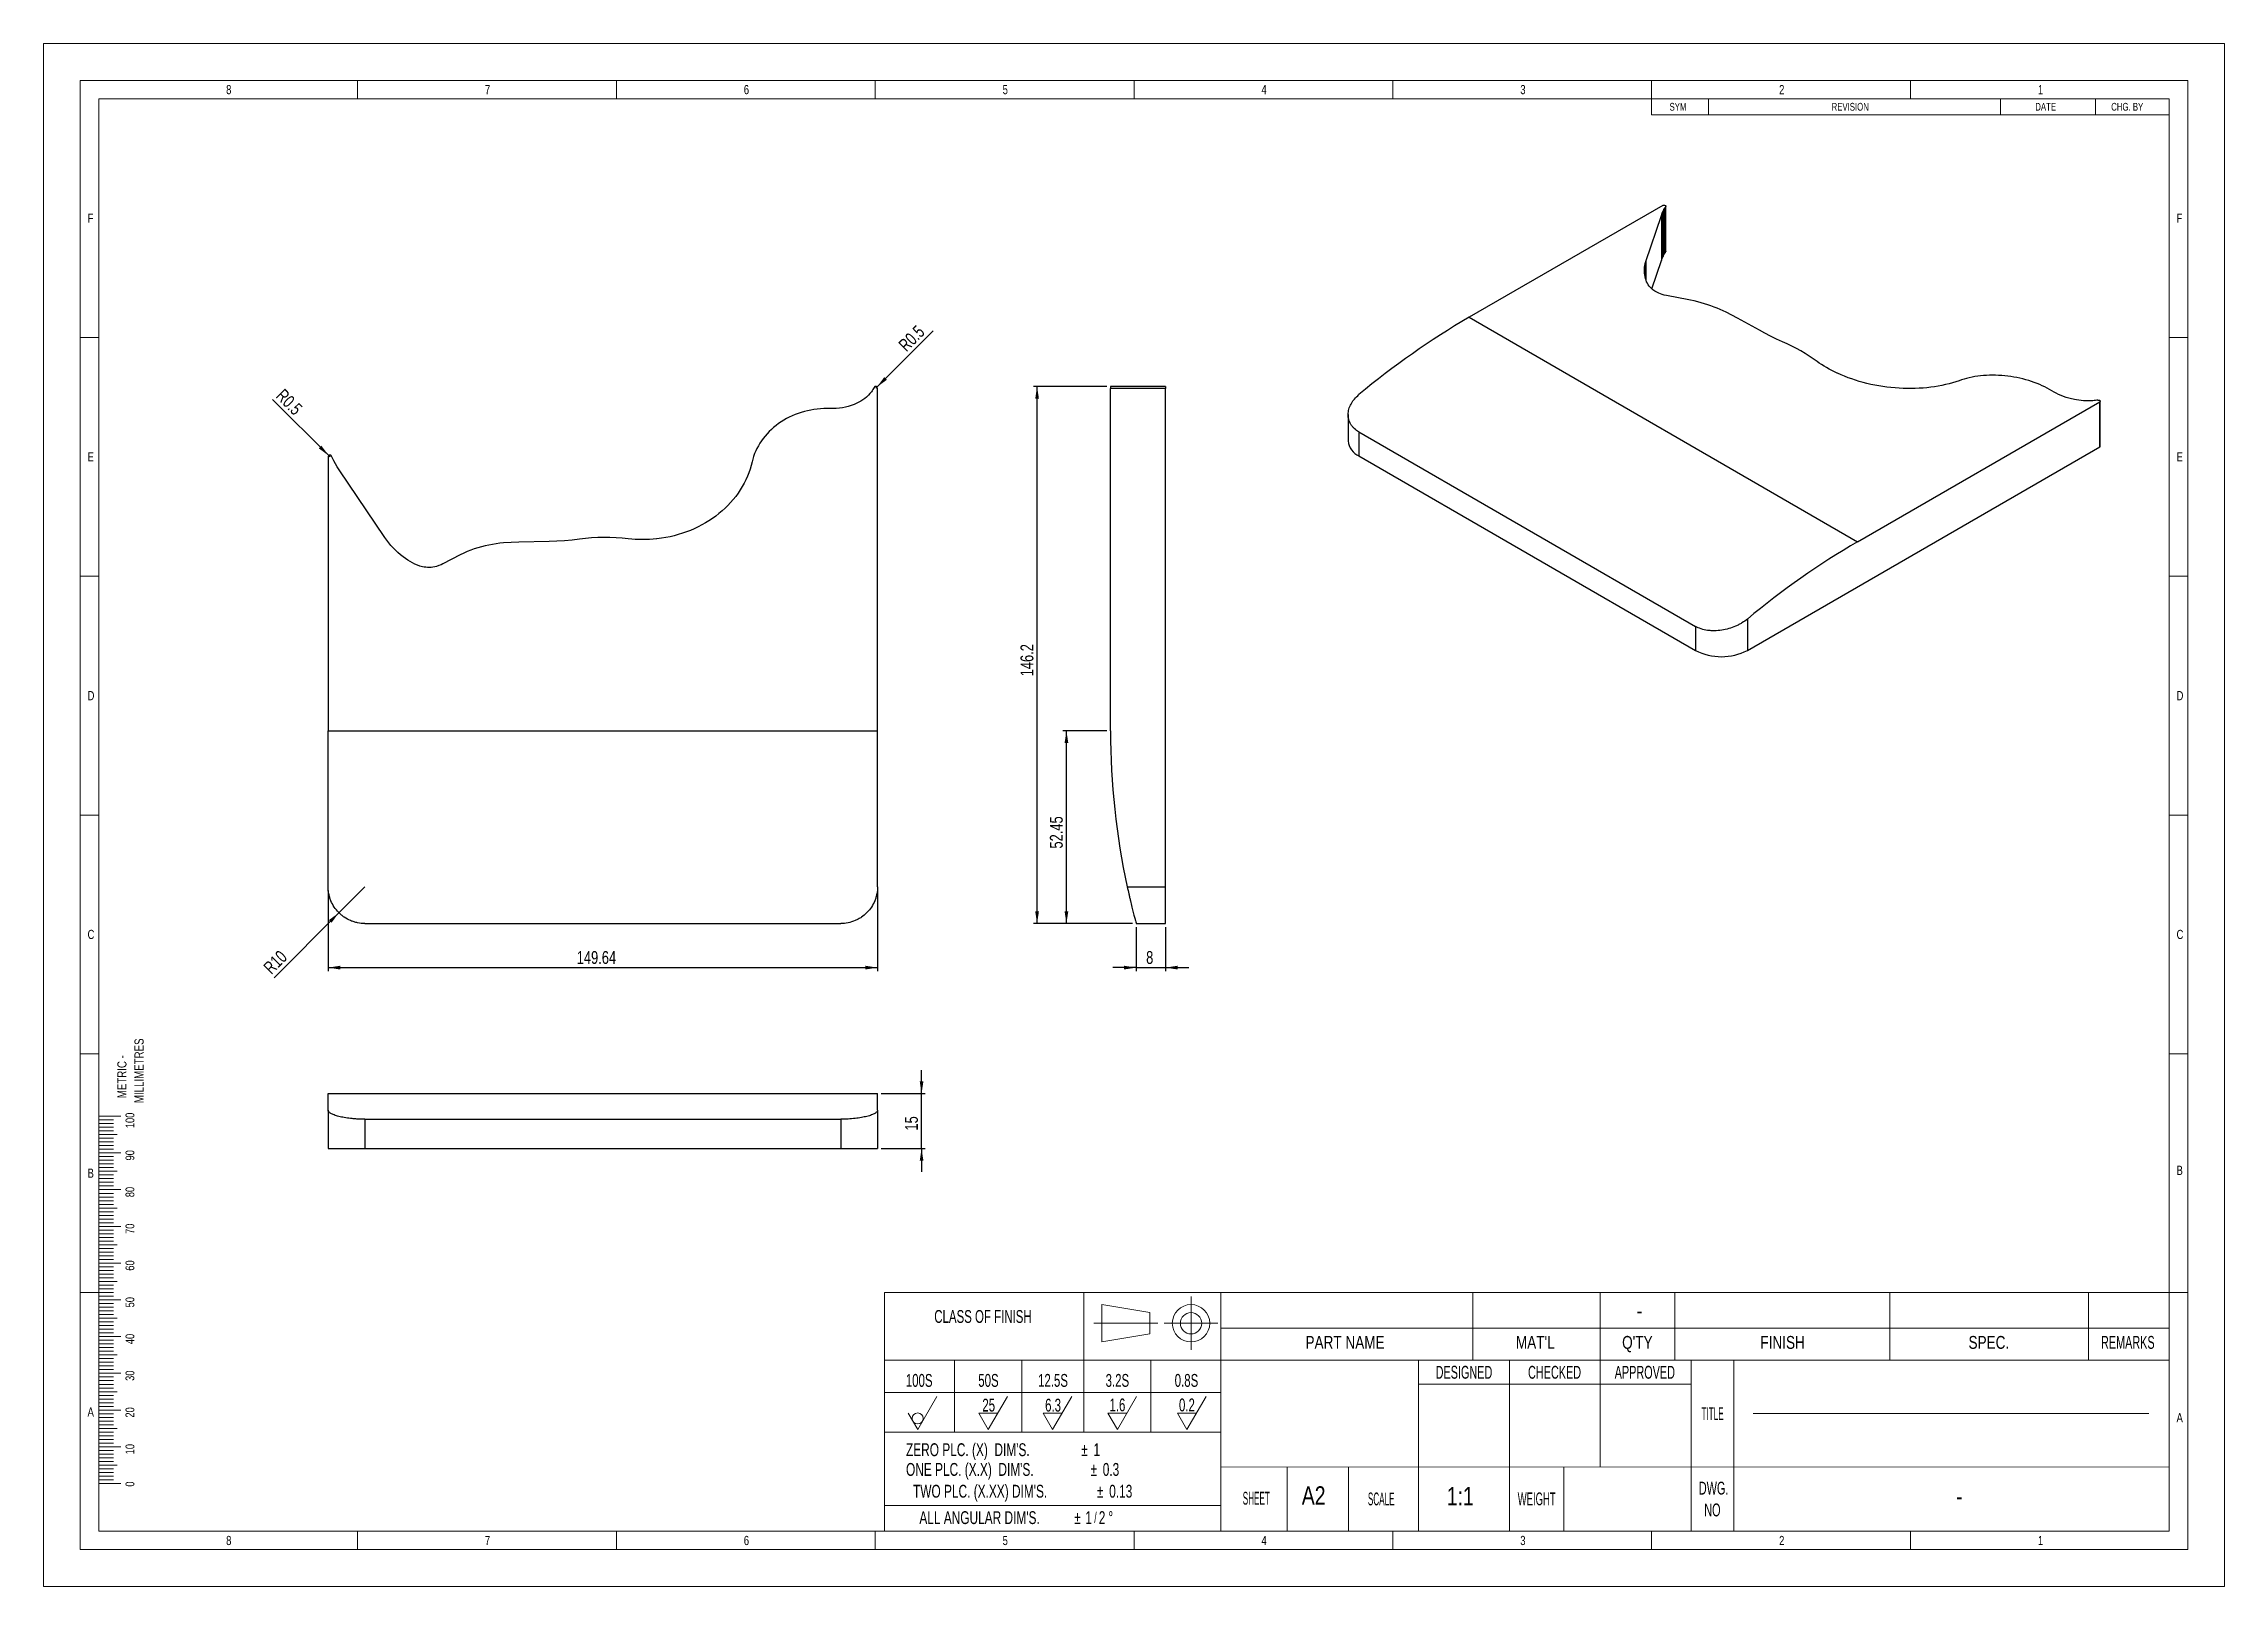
# Model space of a CAD drawing. Header units: millimetres. Extents: x 1 to 595, y 0 to 420.
import ezdxf

# ---------------------------------------------------------------- set-up
doc = ezdxf.new("R2010")
doc.units = ezdxf.units.MM
doc.layers.add('DIM', color=4, linetype='Continuous')
doc.styles.add('SLDTEXTSTYLE0', font='TXT', dxfattribs={"width": 0.789474})
doc.styles.add('SLDTEXTSTYLE1', font='TXT', dxfattribs={"width": 0.473684})
doc.styles.add('SLDTEXTSTYLE2', font='TXT', dxfattribs={"width": 0.631579})
doc.styles.add('SLDTEXTSTYLE3', font='TXT', dxfattribs={"width": 0.552632})
doc.styles.add('SLDTEXTSTYLE4', font='TXT', dxfattribs={"width": 0.773196})
doc.styles.add('SLDTEXTSTYLE5', font='TXT', dxfattribs={"width": 0.666667})
doc.styles.add('SLDTEXTSTYLE6', font='TXT', dxfattribs={"width": 0.691176})
doc.styles.add('SLDTEXTSTYLE7', font='TXT', dxfattribs={"width": 0.605})
doc.styles.add('SLDTEXTSTYLE8', font='TXT', dxfattribs={"width": 0.75})
doc.dimstyles.new('SLDDIMSTYLE0', dxfattribs={"dimtxt": 3.5, "dimasz": 3.302, "dimexe": 0, "dimexo": 0.0625, "dimgap": 0.875, "dimtad": 1, "dimrnd": 1e-09, "dimzin": 12, "dimdsep": 46, "dimtxsty": 'SLDTEXTSTYLE8', "dimsah": 1, "dimcen": 0.09, "dimadec": 0, "dimazin": 3, "dimtfac": 1, "dimtdec": 3, "dimtmove": 0, "dimatfit": 0, "dimfxl": 0, "dimfrac": 2, "dimtolj": 1, "dimtzin": 12, "dimarcsym": 0})
doc.dimstyles.new('SLDDIMSTYLE1', dxfattribs={"dimtxt": 3.5, "dimasz": 3.302, "dimexe": 0, "dimexo": 0.0625, "dimgap": 0.875, "dimtad": 1, "dimrnd": 1e-09, "dimzin": 12, "dimdsep": 46, "dimtxsty": 'SLDTEXTSTYLE8', "dimsah": 1, "dimcen": 0.09, "dimadec": 0, "dimazin": 3, "dimtfac": 1, "dimtdec": 3, "dimtofl": 0, "dimtmove": 0, "dimatfit": 3, "dimfxl": 0, "dimfrac": 2, "dimtolj": 1, "dimtzin": 12, "dimarcsym": 0})
doc.dimstyles.new('SLDDIMSTYLE2', dxfattribs={"dimtxt": 3.5, "dimasz": 3.302, "dimexe": 0, "dimexo": 0.0625, "dimgap": 0.875, "dimtad": 1, "dimrnd": 1e-09, "dimzin": 12, "dimdsep": 46, "dimtxsty": 'SLDTEXTSTYLE8', "dimsah": 1, "dimcen": 0, "dimadec": 0, "dimazin": 3, "dimtfac": 1, "dimtdec": 3, "dimtofl": 0, "dimtmove": 0, "dimatfit": 3, "dimfxl": 0, "dimfrac": 2, "dimtolj": 1, "dimtzin": 12, "dimarcsym": 0})
doc.dimstyles.new('SLDDIMSTYLE3', dxfattribs={"dimtxt": 3.5, "dimasz": 3.302, "dimexe": 0, "dimexo": 0.0625, "dimgap": 0.875, "dimtad": 1, "dimrnd": 1e-09, "dimdsep": 46, "dimtxsty": 'SLDTEXTSTYLE8', "dimsah": 1, "dimcen": 0, "dimadec": 0, "dimazin": 2, "dimtfac": 1, "dimtdec": 3, "dimtofl": 0, "dimtmove": 0, "dimatfit": 3, "dimfxl": 0, "dimfrac": 2, "dimtolj": 1, "dimtzin": 12, "dimarcsym": 0})

# ---------------------------------------------------------------- blocks, each defined once
blk = doc.blocks.new('SW_TABLEANNOTATION_0')
at = {"color": 0, "linetype": 'Continuous', "lineweight": 18}
for p, q in [((0, 0), (0, -4.36)), ((0, 0), (15.48, 0)), ((0, 0), (0, -4.36)), ((141.03, 0), (0, 0)), ((15.48, 0), (15.48, -4.36)), ((15.48, 0), (95.05, 0)), ((95.05, 0), (95.05, -4.36)), ((95.05, 0), (120.91, 0)), ((120.91, 0), (120.91, -4.36)), ((120.91, 0), (141.03, 0)), ((141.03, 0), (141.03, -4.36)), ((141.03, -4.36), (141.03, 0)), ((0, -4.36), (15.48, -4.36)), ((0, -4.36), (141.03, -4.36)), ((15.48, -4.36), (95.05, -4.36)), ((95.05, -4.36), (120.91, -4.36)), ((120.91, -4.36), (141.03, -4.36))]:
    blk.add_line(p, q, dxfattribs=at)
at = {"color": 0, "linetype": 'Continuous', "lineweight": 0, "char_height": 2.117, "attachment_point": 1, "style": 'SLDTEXTSTYLE8'}
for s, insert in [('SYM', (4.9, -1.13)), ('REVISION', (49.04, -1.13)), ('DATE', (104.52, -1.13)), ('CHG. BY', (125.2, -1.13))]:
    blk.add_mtext(s, dxfattribs=dict(at, insert=insert))
blk = doc.blocks.new('_D')
at = {"layer": 'DIM'}
for p, q in [((239.69, 134.2), (239.69, 140.55)), ((228.69, 134.2), (240.69, 134.2)), ((239.69, 119.2), (239.69, 134.2)), ((228.69, 119.2), (240.69, 119.2)), ((239.69, 119.2), (239.69, 112.85))]:
    blk.add_line(p, q, dxfattribs=at)
for points in [[(239.69, 134.2), (240.2, 137.5), (239.19, 137.5)], [(239.69, 119.2), (239.19, 115.9), (240.2, 115.9)]]:
    blk.add_solid(points, dxfattribs=at)
at = {"layer": 'DIM', "insert": (235.18, 124.11), "char_height": 3.5, "attachment_point": 1, "rotation": 90, "style": 'SLDTEXTSTYLE8'}
blk.add_mtext('15', dxfattribs=at)
blk = doc.blocks.new('_D_1')
at = {"layer": 'DIM'}
for p, q in [((78.05, 189.48), (78.05, 167.48)), ((227.69, 189.48), (227.69, 167.48)), ((78.05, 168.48), (227.69, 168.48))]:
    blk.add_line(p, q, dxfattribs=at)
for points in [[(78.05, 168.48), (81.35, 167.97), (81.35, 168.99)], [(227.69, 168.48), (224.39, 168.99), (224.39, 167.97)]]:
    blk.add_solid(points, dxfattribs=at)
at = {"layer": 'DIM', "insert": (145.76, 172.99), "char_height": 3.5, "attachment_point": 1, "style": 'SLDTEXTSTYLE8'}
blk.add_mtext('149.64', dxfattribs=at)
blk = doc.blocks.new('_D_2')
at = {"layer": 'DIM'}
for q in [(88.05, 190.48), (63.31, 165.74)]:
    blk.add_line((80.98, 183.41), q, dxfattribs=at)
blk.add_solid([(80.98, 183.41), (78.29, 181.44), (79, 180.72)], dxfattribs=at)
at = {"layer": 'DIM', "insert": (60.13, 168.92), "char_height": 3.5, "attachment_point": 1, "rotation": 45, "style": 'SLDTEXTSTYLE8'}
blk.add_mtext('R10', dxfattribs=at)
blk = doc.blocks.new('_D_3')
at = {"layer": 'DIM'}
for q in [(242.83, 341.82), (227.19, 326.19)]:
    blk.add_line((227.55, 326.54), q, dxfattribs=at)
blk.add_solid([(227.55, 326.54), (230.24, 328.52), (229.52, 329.23)], dxfattribs=at)
at = {"layer": 'DIM', "insert": (233.09, 338.41), "char_height": 3.5, "attachment_point": 1, "rotation": 45, "style": 'SLDTEXTSTYLE8'}
blk.add_mtext('R0.5', dxfattribs=at)
blk = doc.blocks.new('_D_4')
at = {"layer": 'DIM'}
for q in [(62.91, 323.16), (78.55, 307.52)]:
    blk.add_line((78.2, 307.88), q, dxfattribs=at)
blk.add_solid([(78.2, 307.88), (76.22, 310.57), (75.5, 309.85)], dxfattribs=at)
at = {"layer": 'DIM', "insert": (66.08, 326.32), "char_height": 3.5, "attachment_point": 1, "rotation": 315, "style": 'SLDTEXTSTYLE8'}
blk.add_mtext('R0.5', dxfattribs=at)
blk = doc.blocks.new('_D_5')
at = {"layer": 'DIM'}
for p, q in [((298.15, 179.48), (298.15, 167.48)), ((306.15, 179.48), (306.15, 167.48)), ((298.15, 168.48), (291.8, 168.48)), ((298.15, 168.48), (306.15, 168.48)), ((306.15, 168.48), (312.5, 168.48))]:
    blk.add_line(p, q, dxfattribs=at)
for points in [[(298.15, 168.48), (294.85, 168.99), (294.85, 167.97)], [(306.15, 168.48), (309.46, 167.97), (309.46, 168.99)]]:
    blk.add_solid(points, dxfattribs=at)
at = {"layer": 'DIM', "insert": (300.86, 172.99), "char_height": 3.5, "attachment_point": 1, "style": 'SLDTEXTSTYLE8'}
blk.add_mtext('8', dxfattribs=at)
blk = doc.blocks.new('_D_6')
at = {"layer": 'DIM'}
for p, q in [((290.15, 232.93), (278.15, 232.93)), ((279.15, 180.48), (279.15, 232.93)), ((297.15, 180.48), (278.15, 180.48))]:
    blk.add_line(p, q, dxfattribs=at)
for points in [[(279.15, 232.93), (278.65, 229.63), (279.66, 229.63)], [(279.15, 180.48), (279.66, 183.78), (278.65, 183.78)]]:
    blk.add_solid(points, dxfattribs=at)
at = {"layer": 'DIM', "insert": (274.64, 200.89), "char_height": 3.5, "attachment_point": 1, "rotation": 90, "style": 'SLDTEXTSTYLE8'}
blk.add_mtext('52.45', dxfattribs=at)
blk = doc.blocks.new('_D_8')
at = {"layer": 'DIM'}
for p, q in [((290.15, 326.69), (270.15, 326.69)), ((271.15, 180.48), (271.15, 326.69)), ((297.15, 180.48), (270.15, 180.48))]:
    blk.add_line(p, q, dxfattribs=at)
for points in [[(271.15, 326.69), (270.65, 323.38), (271.66, 323.38)], [(271.15, 180.48), (271.66, 183.78), (270.65, 183.78)]]:
    blk.add_solid(points, dxfattribs=at)
at = {"layer": 'DIM', "insert": (266.64, 247.77), "char_height": 3.5, "attachment_point": 1, "rotation": 90, "style": 'SLDTEXTSTYLE8'}
blk.add_mtext('146.2', dxfattribs=at)

msp = doc.modelspace()

# ---------------------------------------------------------------- linework, layer by layer
at = {"color": 9, "linetype": 'Continuous', "lineweight": 18}
for p, q in [((0.554, 420.029), (594.554, 420.029)), ((0.554, 0.029), (0.554, 420.029)), ((594.554, 0.029), (594.554, 420.029)), ((10.554, 410.029), (584.554, 410.029)), ((10.554, 10.029), (10.554, 410.029)), ((86.054, 405.029), (86.054, 410.029)), ((156.554, 405.029), (156.554, 410.029)), ((227.054, 405.029), (227.054, 410.029)), ((297.554, 405.029), (297.554, 410.029)), ((368.054, 405.029), (368.054, 410.029)), ((438.554, 405.029), (438.554, 410.029)), ((509.054, 405.029), (509.054, 410.029)), ((584.554, 10.029), (584.554, 410.029)), ((15.554, 405.029), (579.554, 405.029)), ((15.554, 15.029), (15.554, 405.029)), ((579.554, 405.029), (579.554, 15.029)), ((579.554, 405.029), (579.554, 389.676)), ((579.554, 389.676), (579.554, 384.5)), ((579.554, 384.5), (579.554, 379.323)), ((15.554, 340.029), (10.554, 340.029)), ((579.554, 340.029), (584.554, 340.029)), ((15.554, 275.029), (10.554, 275.029)), ((579.554, 275.029), (584.554, 275.029)), ((15.554, 210.029), (10.554, 210.029)), ((579.554, 210.029), (584.554, 210.029)), ((15.554, 145.029), (10.554, 145.029)), ((579.554, 145.029), (584.554, 145.029)), ((15.554, 128.029), (21.554, 128.029)), ((15.554, 127.029), (19.554, 127.029)), ((15.554, 126.029), (19.554, 126.029)), ((15.554, 125.029), (19.554, 125.029)), ((15.554, 124.029), (19.554, 124.029)), ((15.554, 123.029), (20.554, 123.029)), ((15.554, 122.029), (19.554, 122.029)), ((15.554, 121.029), (19.554, 121.029)), ((15.554, 120.029), (19.554, 120.029)), ((15.554, 119.029), (19.554, 119.029)), ((15.554, 118.029), (21.554, 118.029)), ((15.554, 117.029), (19.554, 117.029)), ((15.554, 116.029), (19.554, 116.029)), ((15.554, 115.029), (19.554, 115.029)), ((15.554, 114.029), (19.554, 114.029)), ((15.554, 113.029), (20.554, 113.029)), ((15.554, 112.029), (19.554, 112.029)), ((15.554, 111.029), (19.554, 111.029)), ((15.554, 110.029), (19.554, 110.029)), ((15.554, 109.029), (19.554, 109.029)), ((15.554, 108.029), (21.554, 108.029)), ((15.554, 107.029), (19.554, 107.029)), ((15.554, 106.029), (19.554, 106.029)), ((15.554, 105.029), (19.554, 105.029)), ((15.554, 104.029), (19.554, 104.029)), ((15.554, 103.029), (20.554, 103.029)), ((15.554, 102.029), (19.554, 102.029)), ((15.554, 101.029), (19.554, 101.029)), ((15.554, 100.029), (19.554, 100.029)), ((15.554, 99.029), (19.554, 99.029)), ((15.554, 98.029), (21.554, 98.029)), ((15.554, 97.029), (19.554, 97.029)), ((15.554, 96.029), (19.554, 96.029)), ((15.554, 95.029), (19.554, 95.029)), ((15.554, 94.029), (19.554, 94.029)), ((15.554, 93.029), (20.554, 93.029)), ((15.554, 92.029), (19.554, 92.029)), ((15.554, 91.029), (19.554, 91.029)), ((15.554, 90.029), (19.554, 90.029)), ((15.554, 89.029), (19.554, 89.029)), ((15.554, 88.029), (21.554, 88.029)), ((15.554, 87.029), (19.554, 87.029)), ((15.554, 86.029), (19.554, 86.029)), ((15.554, 85.029), (19.554, 85.029)), ((15.554, 84.029), (19.554, 84.029)), ((15.554, 80.029), (10.554, 80.029)), ((15.554, 83.029), (20.554, 83.029)), ((15.554, 82.029), (19.554, 82.029)), ((15.554, 81.029), (19.554, 81.029)), ((15.554, 80.029), (19.554, 80.029)), ((15.554, 79.029), (19.554, 79.029)), ((15.554, 78.029), (21.554, 78.029)), ((229.554, 80.029), (229.554, 15.029)), ((229.554, 80.029), (579.554, 80.029)), ((283.933, 80.029), (283.933, 42.029)), ((313.086, 64.385), (313.086, 78.938)), ((321.238, 80.029), (321.238, 15.029)), ((389.819, 80.029), (389.819, 61.601)), ((424.564, 32.494), (424.564, 80.029)), ((444.862, 61.601), (444.862, 80.029)), ((503.431, 61.601), (503.431, 80.029)), ((557.557, 61.601), (557.557, 80.029)), ((579.554, 80.029), (579.554, 15.029)), ((579.554, 80.029), (584.554, 80.029)), ((15.554, 77.029), (19.554, 77.029)), ((15.554, 76.029), (19.554, 76.029)), ((15.554, 75.029), (19.554, 75.029)), ((15.554, 74.029), (19.554, 74.029)), ((15.554, 73.029), (20.554, 73.029)), ((15.554, 72.029), (19.554, 72.029)), ((304.037, 71.661), (286.573, 71.661)), ((288.756, 66.568), (288.756, 76.755)), ((301.854, 74.572), (288.756, 76.755)), ((301.854, 68.751), (301.854, 74.572)), ((305.81, 71.661), (320.363, 71.661)), ((15.554, 71.029), (19.554, 71.029)), ((15.554, 70.029), (19.554, 70.029)), ((15.554, 69.029), (19.554, 69.029)), ((15.554, 68.029), (21.554, 68.029)), ((15.554, 67.029), (19.554, 67.029)), ((15.554, 66.029), (19.554, 66.029)), ((301.854, 68.751), (288.756, 66.568)), ((321.238, 70.332), (579.554, 70.332)), ((579.554, 66.029), (579.554, 40.029)), ((15.554, 65.029), (19.554, 65.029)), ((15.554, 64.029), (19.554, 64.029)), ((15.554, 63.029), (20.554, 63.029)), ((15.554, 62.029), (19.554, 62.029)), ((15.554, 61.029), (19.554, 61.029)), ((15.554, 60.029), (19.554, 60.029)), ((579.554, 61.601), (229.554, 61.601)), ((248.65, 61.601), (248.65, 42.029)), ((267.007, 61.601), (267.007, 42.029)), ((302.119, 61.601), (302.119, 42.029)), ((375.084, 32.526), (375.084, 61.601)), ((399.824, 32.494), (399.824, 61.601)), ((449.304, 15.029), (449.304, 61.601)), ((460.947, 15.029), (460.947, 61.601)), ((15.554, 59.029), (19.554, 59.029)), ((15.554, 58.029), (21.554, 58.029)), ((15.554, 57.029), (19.554, 57.029)), ((15.554, 56.029), (19.554, 56.029)), ((15.554, 55.029), (19.554, 55.029)), ((15.554, 54.029), (19.554, 54.029)), ((449.304, 55.052), (375.084, 55.052)), ((449.304, 55.052), (375.084, 55.052)), ((15.554, 53.029), (20.554, 53.029)), ((15.554, 52.029), (19.554, 52.029)), ((15.554, 51.029), (19.554, 51.029)), ((15.554, 50.029), (19.554, 50.029)), ((15.554, 49.029), (19.554, 49.029)), ((15.554, 48.029), (21.554, 48.029)), ((229.554, 52.797), (321.238, 52.797)), ((238.643, 42.726), (243.839, 51.726)), ((257.863, 42.726), (263.059, 51.726)), ((275.396, 42.726), (280.592, 51.726)), ((293.025, 42.726), (298.222, 51.726)), ((311.982, 42.726), (317.179, 51.726)), ((15.554, 47.029), (19.554, 47.029)), ((15.554, 46.029), (19.554, 46.029)), ((15.554, 45.029), (19.554, 45.029)), ((15.554, 44.029), (19.554, 44.029)), ((15.554, 43.029), (20.554, 43.029)), ((15.554, 42.029), (19.554, 42.029)), ((229.554, 42.029), (321.238, 42.029)), ((238.643, 42.726), (236.045, 47.226)), ((257.863, 42.726), (255.265, 47.226)), ((260.461, 47.226), (255.265, 47.226)), ((275.396, 42.726), (272.798, 47.226)), ((277.994, 47.226), (272.798, 47.226)), ((293.025, 42.726), (290.427, 47.226)), ((295.623, 47.226), (290.427, 47.226)), ((311.982, 42.726), (309.384, 47.226)), ((314.58, 47.226), (309.384, 47.226)), ((573.992, 47.047), (466.223, 47.047)), ((15.554, 41.029), (19.554, 41.029)), ((15.554, 40.029), (19.554, 40.029)), ((15.554, 39.029), (19.554, 39.029)), ((15.554, 38.029), (21.554, 38.029)), ((15.554, 37.029), (19.554, 37.029)), ((15.554, 36.029), (19.554, 36.029)), ((15.554, 35.029), (19.554, 35.029)), ((15.554, 34.029), (19.554, 34.029)), ((15.554, 33.029), (20.554, 33.029)), ((15.554, 32.029), (19.554, 32.029)), ((15.554, 31.029), (19.554, 31.029)), ((15.554, 30.029), (19.554, 30.029)), ((579.554, 32.494), (321.238, 32.534)), ((339.236, 32.494), (339.236, 15.029)), ((355.935, 15.029), (355.935, 32.494)), ((375.084, 15.029), (375.084, 32.526)), ((399.824, 15.029), (399.824, 32.494)), ((414.598, 15.029), (414.598, 32.52)), ((15.554, 29.029), (19.554, 29.029)), ((15.554, 28.029), (21.554, 28.029)), ((229.554, 22.029), (321.238, 22.029)), ((15.554, 15.029), (579.554, 15.029)), ((86.054, 15.029), (86.054, 10.029)), ((156.554, 15.029), (156.554, 10.029)), ((227.054, 15.029), (227.054, 10.029)), ((297.554, 15.029), (297.554, 10.029)), ((321.238, 15.029), (579.554, 15.029)), ((368.054, 15.029), (368.054, 10.029)), ((438.554, 15.029), (438.554, 10.029)), ((509.054, 15.029), (509.054, 10.029)), ((10.554, 10.029), (584.554, 10.029)), ((0.554, 0.029), (594.554, 0.029))]:
    msp.add_line(p, q, dxfattribs=at)
for p, q in [((441.578, 375.968), (388.835, 345.52)), ((441.429, 373.836), (441.657, 374.37)), ((441.657, 374.37), (441.911, 374.878)), ((441.657, 374.37), (441.657, 362.121)), ((441.911, 374.878), (442.194, 375.362)), ((441.911, 374.878), (441.911, 362.63)), ((442.194, 375.362), (442.396, 375.657)), ((442.194, 375.362), (442.194, 363.114)), ((442.396, 363.409), (442.396, 375.657)), ((442.431, 363.515), (442.431, 375.763)), ((436.949, 360.706), (441.224, 373.278)), ((441.224, 373.278), (441.429, 373.836)), ((441.224, 373.278), (441.224, 361.03)), ((441.429, 373.836), (441.429, 361.588)), ((441.657, 362.121), (441.911, 362.63)), ((441.911, 362.63), (442.194, 363.114)), ((442.194, 363.114), (442.396, 363.409)), ((436.582, 358.094), (436.589, 358.62)), ((436.61, 357.569), (436.582, 358.094)), ((436.589, 358.62), (436.629, 359.145)), ((436.589, 358.62), (436.589, 357.968)), ((436.672, 357.045), (436.61, 357.569)), ((436.629, 359.145), (436.702, 359.667)), ((436.629, 359.145), (436.629, 357.405)), ((436.769, 356.525), (436.672, 357.045)), ((436.702, 359.667), (436.808, 360.184)), ((436.702, 359.667), (436.702, 356.881)), ((436.881, 356.082), (436.769, 356.525)), ((436.808, 360.184), (436.945, 360.695)), ((436.808, 360.184), (436.808, 356.37)), ((436.945, 360.695), (436.949, 360.706)), ((436.945, 360.695), (436.945, 355.88)), ((436.949, 360.706), (436.949, 355.869)), ((438.588, 353.278), (441.224, 361.03)), ((441.224, 361.03), (441.429, 361.588)), ((441.429, 361.588), (441.657, 362.121)), ((437.021, 355.646), (436.881, 356.082)), ((437.191, 355.219), (437.021, 355.646)), ((437.395, 354.802), (437.191, 355.219)), ((437.636, 354.396), (437.395, 354.802)), ((437.915, 354.004), (437.636, 354.396)), ((438.236, 353.627), (437.915, 354.004)), ((438.601, 353.266), (438.236, 353.627)), ((438.861, 353.044), (438.601, 353.266)), ((439.145, 352.828), (438.861, 353.044)), ((439.454, 352.62), (439.145, 352.828)), ((439.787, 352.42), (439.454, 352.62)), ((440.146, 352.232), (439.787, 352.42)), ((440.529, 352.055), (440.146, 352.232)), ((440.939, 351.89), (440.529, 352.055)), ((441.374, 351.741), (440.939, 351.89)), ((441.955, 351.573), (441.374, 351.741)), ((442.573, 351.427), (441.955, 351.573)), ((443.036, 351.335), (442.573, 351.427)), ((448.183, 350.396), (443.036, 351.335)), ((388.835, 345.52), (494.649, 284.435)), ((449.177, 350.203), (448.183, 350.396)), ((450.149, 349.989), (449.177, 350.203)), ((451.099, 349.756), (450.149, 349.989)), ((452.028, 349.503), (451.099, 349.756)), ((452.937, 349.232), (452.028, 349.503)), ((453.826, 348.943), (452.937, 349.232)), ((454.696, 348.637), (453.826, 348.943)), ((455.549, 348.315), (454.696, 348.637)), ((456.386, 347.978), (455.549, 348.315)), ((457.208, 347.628), (456.386, 347.978)), ((458.016, 347.266), (457.208, 347.628)), ((458.812, 346.892), (458.016, 347.266)), ((460.372, 346.116), (458.812, 346.892)), ((461.9, 345.31), (460.372, 346.116)), ((467.898, 341.981), (461.9, 345.31)), ((469.418, 341.166), (467.898, 341.981)), ((470.962, 340.373), (469.418, 341.166)), ((472.538, 339.608), (470.962, 340.373)), ((474.148, 338.874), (472.538, 339.608)), ((475.454, 338.28), (474.148, 338.874)), ((476.726, 337.664), (475.454, 338.28)), ((477.965, 337.024), (476.726, 337.664)), ((479.169, 336.363), (477.965, 337.024)), ((480.337, 335.681), (479.169, 336.363)), ((481.467, 334.977), (480.337, 335.681)), ((482.558, 334.254), (481.467, 334.977)), ((483.611, 333.512), (482.558, 334.254)), ((484.224, 333.077), (483.611, 333.512)), ((484.859, 332.652), (484.224, 333.077)), ((485.515, 332.238), (484.859, 332.652)), ((486.19, 331.834), (485.515, 332.238)), ((486.885, 331.44), (486.19, 331.834)), ((487.598, 331.059), (486.885, 331.44)), ((488.329, 330.689), (487.598, 331.059)), ((489.076, 330.331), (488.329, 330.689)), ((489.107, 330.317), (489.076, 330.331)), ((489.137, 330.303), (489.107, 330.317)), ((490.131, 329.859), (489.137, 330.303)), ((491.086, 329.463), (490.131, 329.859)), ((492.062, 329.087), (491.086, 329.463)), ((493.058, 328.732), (492.062, 329.087)), ((494.071, 328.397), (493.058, 328.732)), ((495.1, 328.083), (494.071, 328.397)), ((496.145, 327.792), (495.1, 328.083)), ((497.202, 327.522), (496.145, 327.792)), ((498.272, 327.276), (497.202, 327.522)), ((499.351, 327.052), (498.272, 327.276)), ((500.438, 326.852), (499.351, 327.052)), ((501.533, 326.676), (500.438, 326.852)), ((516.623, 326.782), (515.609, 326.614)), ((517.619, 326.973), (516.623, 326.782)), ((518.595, 327.187), (517.619, 326.973)), ((519.551, 327.425), (518.595, 327.187)), ((520.484, 327.685), (519.551, 327.425)), ((521.394, 327.969), (520.484, 327.685)), ((522.278, 328.274), (521.394, 327.969)), ((522.948, 328.504), (522.278, 328.274)), ((523.639, 328.715), (522.948, 328.504)), ((524.35, 328.908), (523.639, 328.715)), ((525.079, 329.081), (524.35, 328.908)), ((525.824, 329.235), (525.079, 329.081)), ((526.585, 329.37), (525.824, 329.235)), ((527.361, 329.484), (526.585, 329.37)), ((528.149, 329.578), (527.361, 329.484)), ((528.948, 329.651), (528.149, 329.578)), ((529.757, 329.704), (528.948, 329.651)), ((530.574, 329.737), (529.757, 329.704)), ((531.398, 329.748), (530.574, 329.737)), ((532.227, 329.739), (531.398, 329.748)), ((533.06, 329.709), (532.227, 329.739)), ((533.895, 329.659), (533.06, 329.709)), ((534.731, 329.588), (533.895, 329.659)), ((535.565, 329.496), (534.731, 329.588)), ((536.398, 329.385), (535.565, 329.496)), ((537.226, 329.253), (536.398, 329.385)), ((538.048, 329.101), (537.226, 329.253)), ((538.864, 328.93), (538.048, 329.101)), ((539.671, 328.74), (538.864, 328.93)), ((540.468, 328.53), (539.671, 328.74)), ((541.254, 328.303), (540.468, 328.53)), ((542.026, 328.057), (541.254, 328.303)), ((542.784, 327.793), (542.026, 328.057)), ((543.526, 327.513), (542.784, 327.793)), ((544.251, 327.216), (543.526, 327.513)), ((544.958, 326.902), (544.251, 327.216)), ((545.645, 326.574), (544.958, 326.902)), ((217.301, 320.761), (216.475, 320.696)), ((218.121, 320.872), (217.301, 320.761)), ((218.933, 321.027), (218.121, 320.872)), ((219.734, 321.227), (218.933, 321.027)), ((220.525, 321.473), (219.734, 321.227)), ((221.302, 321.765), (220.525, 321.473)), ((221.691, 321.931), (221.302, 321.765)), ((222.093, 322.116), (221.691, 321.931)), ((222.612, 322.378), (222.093, 322.116)), ((223.14, 322.677), (222.612, 322.378)), ((223.67, 323.015), (223.14, 322.677)), ((224.197, 323.394), (223.67, 323.015)), ((224.712, 323.817), (224.197, 323.394)), ((225.207, 324.285), (224.712, 323.817)), ((225.643, 324.761), (225.207, 324.285)), ((226.012, 325.225), (225.643, 324.761)), ((226.24, 325.547), (226.012, 325.225)), ((226.439, 325.858), (226.24, 325.547)), ((226.611, 326.153), (226.439, 325.858)), ((226.753, 326.421), (226.611, 326.153)), ((227.695, 232.933), (227.695, 326.187)), ((306.153, 326.687), (291.153, 326.687)), ((291.153, 326.687), (291.153, 326.187)), ((291.153, 232.933), (291.153, 326.187)), ((306.153, 326.187), (291.153, 326.187)), ((306.153, 326.687), (306.153, 326.187)), ((306.153, 190.483), (306.153, 326.187)), ((494.649, 284.435), (560.59, 322.501)), ((502.632, 326.524), (501.533, 326.676)), ((503.735, 326.395), (502.632, 326.524)), ((504.839, 326.292), (503.735, 326.395)), ((505.943, 326.213), (504.839, 326.292)), ((507.046, 326.158), (505.943, 326.213)), ((508.146, 326.129), (507.046, 326.158)), ((509.24, 326.124), (508.146, 326.129)), ((510.328, 326.144), (509.24, 326.124)), ((511.407, 326.189), (510.328, 326.144)), ((512.477, 326.258), (511.407, 326.189)), ((513.535, 326.353), (512.477, 326.258)), ((514.579, 326.471), (513.535, 326.353)), ((515.609, 326.614), (514.579, 326.471)), ((546.31, 326.23), (545.645, 326.574)), ((546.954, 325.872), (546.31, 326.23)), ((548.169, 325.171), (546.954, 325.872)), ((548.773, 324.84), (548.169, 325.171)), ((549.404, 324.529), (548.773, 324.84)), ((550.062, 324.24), (549.404, 324.529)), ((550.745, 323.972), (550.062, 324.24)), ((551.454, 323.726), (550.745, 323.972)), ((552.187, 323.504), (551.454, 323.726)), ((552.943, 323.306), (552.187, 323.504)), ((553.335, 323.215), (552.943, 323.306)), ((553.75, 323.126), (553.335, 323.215)), ((554.302, 323.022), (553.75, 323.126)), ((554.887, 322.928), (554.302, 323.022)), ((555.501, 322.849), (554.887, 322.928)), ((556.141, 322.789), (555.501, 322.849)), ((556.805, 322.752), (556.141, 322.789)), ((557.486, 322.741), (556.805, 322.752)), ((558.13, 322.757), (557.486, 322.741)), ((558.72, 322.795), (558.13, 322.757)), ((559.109, 322.834), (558.72, 322.795)), ((559.469, 322.88), (559.109, 322.834)), ((559.8, 322.93), (559.469, 322.88)), ((560.09, 322.981), (559.8, 322.93)), ((560.59, 310.253), (560.59, 322.501)), ((560.736, 310.457), (560.736, 322.705)), ((198.774, 314.997), (198.176, 314.422)), ((199.399, 315.549), (198.774, 314.997)), ((200.052, 316.078), (199.399, 315.549)), ((200.729, 316.582), (200.052, 316.078)), ((201.432, 317.06), (200.729, 316.582)), ((202.157, 317.512), (201.432, 317.06)), ((202.904, 317.936), (202.157, 317.512)), ((203.672, 318.332), (202.904, 317.936)), ((204.458, 318.699), (203.672, 318.332)), ((205.262, 319.036), (204.458, 318.699)), ((206.082, 319.343), (205.262, 319.036)), ((206.916, 319.62), (206.082, 319.343)), ((207.764, 319.865), (206.916, 319.62)), ((208.622, 320.078), (207.764, 319.865)), ((209.491, 320.26), (208.622, 320.078)), ((210.367, 320.408), (209.491, 320.26)), ((211.251, 320.524), (210.367, 320.408)), ((212.139, 320.607), (211.251, 320.524)), ((213.03, 320.657), (212.139, 320.607)), ((213.923, 320.674), (213.03, 320.657)), ((215.643, 320.674), (213.923, 320.674)), ((216.475, 320.696), (215.643, 320.674)), ((355.889, 319.027), (355.889, 311.861)), ((194.525, 309.136), (194.222, 308.409)), ((194.863, 309.852), (194.525, 309.136)), ((195.237, 310.555), (194.863, 309.852)), ((195.645, 311.243), (195.237, 310.555)), ((196.088, 311.915), (195.645, 311.243)), ((196.563, 312.571), (196.088, 311.915)), ((197.07, 313.208), (196.563, 312.571)), ((197.608, 313.825), (197.07, 313.208)), ((198.176, 314.422), (197.608, 313.825)), ((358.818, 314.312), (450.49, 261.39)), ((358.818, 314.312), (358.818, 307.779)), ((464.633, 254.858), (560.59, 310.253)), ((78.051, 307.522), (78.051, 232.933)), ((79.229, 307.216), (79.01, 307.721)), ((79.621, 306.423), (79.229, 307.216)), ((80.064, 305.621), (79.621, 306.423)), ((80.556, 304.806), (80.064, 305.621)), ((81.095, 303.978), (80.556, 304.806)), ((93.471, 285.556), (81.095, 303.978)), ((192.645, 303.199), (192.261, 302.232)), ((192.986, 304.178), (192.645, 303.199)), ((193.282, 305.168), (192.986, 304.178)), ((193.534, 306.167), (193.282, 305.168)), ((193.726, 306.922), (193.534, 306.167)), ((193.956, 307.67), (193.726, 306.922)), ((194.222, 308.409), (193.956, 307.67)), ((358.818, 307.779), (450.49, 254.858)), ((189.704, 297.631), (189.072, 296.768)), ((190.298, 298.515), (189.704, 297.631)), ((190.851, 299.419), (190.298, 298.515)), ((191.363, 300.34), (190.851, 299.419)), ((191.833, 301.278), (191.363, 300.34)), ((192.261, 302.232), (191.833, 301.278)), ((183.63, 291.408), (182.722, 290.754)), ((184.508, 292.092), (183.63, 291.408)), ((185.354, 292.805), (184.508, 292.092)), ((186.168, 293.546), (185.354, 292.805)), ((186.948, 294.314), (186.168, 293.546)), ((187.692, 295.108), (186.948, 294.314)), ((188.401, 295.926), (187.692, 295.108)), ((189.072, 296.768), (188.401, 295.926)), ((93.483, 285.539), (93.471, 285.556)), ((94.011, 284.816), (93.483, 285.539)), ((148.167, 285.314), (146.517, 285.118)), ((149.822, 285.459), (148.167, 285.314)), ((151.481, 285.551), (149.822, 285.459)), ((153.143, 285.593), (151.481, 285.551)), ((154.805, 285.582), (153.143, 285.593)), ((156.465, 285.52), (154.805, 285.582)), ((158.122, 285.406), (156.465, 285.52)), ((159.776, 285.241), (158.122, 285.406)), ((160.742, 285.142), (159.776, 285.241)), ((161.711, 285.071), (160.742, 285.142)), ((167.537, 285.209), (166.57, 285.119)), ((167.576, 285.214), (167.537, 285.209)), ((167.615, 285.218), (167.576, 285.214)), ((168.86, 285.378), (167.615, 285.218)), ((170.021, 285.568), (168.86, 285.378)), ((171.171, 285.798), (170.021, 285.568)), ((172.311, 286.066), (171.171, 285.798)), ((173.438, 286.372), (172.311, 286.066)), ((174.55, 286.716), (173.438, 286.372)), ((175.645, 287.097), (174.55, 286.716)), ((176.723, 287.515), (175.645, 287.097)), ((177.781, 287.969), (176.723, 287.515)), ((178.818, 288.459), (177.781, 287.969)), ((179.832, 288.983), (178.818, 288.459)), ((180.822, 289.54), (179.832, 288.983)), ((181.786, 290.131), (180.822, 289.54)), ((182.722, 290.754), (181.786, 290.131)), ((94.57, 284.108), (94.011, 284.816)), ((95.157, 283.417), (94.57, 284.108)), ((95.772, 282.746), (95.157, 283.417)), ((96.411, 282.097), (95.772, 282.746)), ((97.075, 281.473), (96.411, 282.097)), ((97.76, 280.875), (97.075, 281.473)), ((98.465, 280.307), (97.76, 280.875)), ((99.087, 279.844), (98.465, 280.307)), ((99.72, 279.409), (99.087, 279.844)), ((100.364, 279.006), (99.72, 279.409)), ((114.043, 280.871), (109.254, 278.382)), ((114.983, 281.337), (114.043, 280.871)), ((115.932, 281.762), (114.983, 281.337)), ((116.89, 282.148), (115.932, 281.762)), ((117.857, 282.496), (116.89, 282.148)), ((118.831, 282.806), (117.857, 282.496)), ((119.814, 283.08), (118.831, 282.806)), ((120.804, 283.321), (119.814, 283.08)), ((121.801, 283.53), (120.804, 283.321)), ((122.805, 283.71), (121.801, 283.53)), ((123.815, 283.862), (122.805, 283.71)), ((124.831, 283.99), (123.815, 283.862)), ((125.851, 284.095), (124.831, 283.99)), ((127.905, 284.247), (125.851, 284.095)), ((129.973, 284.34), (127.905, 284.247)), ((138.292, 284.504), (129.973, 284.34)), ((140.364, 284.581), (138.292, 284.504)), ((142.428, 284.702), (140.364, 284.581)), ((144.479, 284.878), (142.428, 284.702)), ((146.517, 285.118), (144.479, 284.878)), ((162.683, 285.027), (161.711, 285.071)), ((163.655, 285.009), (162.683, 285.027)), ((164.628, 285.019), (163.655, 285.009)), ((165.6, 285.055), (164.628, 285.019)), ((166.57, 285.119), (165.6, 285.055)), ((101.019, 278.639), (100.364, 279.006)), ((101.686, 278.312), (101.019, 278.639)), ((102.364, 278.029), (101.686, 278.312)), ((103.053, 277.794), (102.364, 278.029)), ((103.753, 277.61), (103.053, 277.794)), ((104.209, 277.522), (103.753, 277.61)), ((104.674, 277.458), (104.209, 277.522)), ((105.147, 277.422), (104.674, 277.458)), ((105.627, 277.414), (105.147, 277.422)), ((106.112, 277.436), (105.627, 277.414)), ((106.6, 277.49), (106.112, 277.436)), ((107.091, 277.579), (106.6, 277.49)), ((107.581, 277.703), (107.091, 277.579)), ((108.198, 277.909), (107.581, 277.703)), ((108.814, 278.166), (108.198, 277.909)), ((109.254, 278.382), (108.814, 278.166)), ((450.49, 261.39), (450.49, 254.858)), ((464.633, 263.385), (464.633, 254.858)), ((78.051, 190.483), (78.051, 232.933)), ((78.051, 232.933), (227.695, 232.933)), ((227.695, 190.483), (227.695, 232.933)), ((295.71, 190.483), (306.153, 190.483)), ((306.153, 180.483), (306.153, 190.483)), ((88.051, 180.483), (217.695, 180.483)), ((298.153, 180.483), (306.153, 180.483)), ((78.051, 129.641), (78.051, 134.198)), ((78.051, 134.198), (227.695, 134.198)), ((227.695, 129.641), (227.695, 134.198)), ((78.051, 129.641), (78.051, 119.198)), ((88.051, 127.198), (88.051, 119.198)), ((88.051, 127.198), (217.695, 127.198)), ((217.695, 127.198), (217.695, 119.198)), ((227.695, 129.641), (227.695, 119.198)), ((78.051, 119.198), (88.051, 119.198)), ((88.051, 119.198), (217.695, 119.198)), ((217.695, 119.198), (227.695, 119.198))]:
    msp.add_line(p, q)
at = {"flags": 128}
for points in [[(441.578, 375.968), (441.717, 376.024), (441.88, 376.051), (442.05, 376.044), (442.206, 376.005), (442.33, 375.938), (442.408, 375.851), (442.431, 375.753), (442.396, 375.657)], [(442.431, 363.515), (442.431, 363.505), (442.396, 363.409)], [(560.09, 322.981), (560.253, 322.994), (560.415, 322.975), (560.558, 322.927), (560.665, 322.854), (560.725, 322.766), (560.733, 322.67), (560.686, 322.579), (560.59, 322.501)]]:
    msp.add_lwpolyline(points, dxfattribs=at)
at = {"color": 9, "linetype": 'Continuous', "lineweight": 18}
for centre, radius in [((313.086, 71.661), 5.094), ((313.086, 71.661), 2.911), ((238.643, 45.74), 1.507)]:
    msp.add_circle(centre, radius, dxfattribs=at)
for centre, radius, start, end in [((499.094, 156.361), 218.948, 120.237485, 129.842562), ((227.195, 326.187), 0.5, 0, 152.064488), ((360.974, 312.418), 5.115, 186.244139, 245.076002), ((560.497, 310.475), 0.24, 292.826889, 355.85297), ((78.551, 307.522), 0.5, 23.429532, 180), ((604.908, 95.275), 218.948, 120.237485, 129.842562), ((457.561, 268.456), 15.326, 242.524312, 297.475688), ((491.153, 232.933), 200, 180, 192.254234)]:
    msp.add_arc(centre, radius, start, end)
for points, knots in [([(358.818, 314.312), (358.345, 314.585), (357.926, 314.896), (357.379, 315.415), (357.209, 315.597), (356.898, 315.978), (356.757, 316.178), (356.382, 316.791), (356.196, 317.222), (356.009, 317.898), (355.962, 318.131), (355.901, 318.597), (355.888, 318.832), (355.893, 319.539), (355.96, 320.017), (356.222, 320.979), (356.413, 321.449), (356.786, 322.138), (356.925, 322.365), (357.232, 322.814), (357.401, 323.035), (357.944, 323.681), (358.356, 324.088), (358.818, 324.471)], [0, 0, 0, 0, 0.125, 0.125, 0.1875, 0.1875, 0.25, 0.25, 0.375, 0.375, 0.4375, 0.4375, 0.5, 0.5, 0.625, 0.625, 0.75, 0.75, 0.8125, 0.8125, 0.875, 0.875, 1, 1, 1, 1]), ([(464.633, 263.385), (464.17, 263.002), (463.67, 262.649), (462.867, 262.161), (462.591, 262.006), (462.02, 261.71), (461.724, 261.569), (460.824, 261.177), (460.207, 260.954), (458.938, 260.585), (458.279, 260.439), (456.976, 260.241), (456.328, 260.187), (455.36, 260.175), (455.036, 260.183), (454.402, 260.223), (454.092, 260.255), (453.179, 260.386), (452.596, 260.52), (451.482, 260.888), (450.964, 261.117), (450.49, 261.39)], [0, 0, 0, 0, 0.125, 0.125, 0.1875, 0.1875, 0.25, 0.25, 0.375, 0.375, 0.5, 0.5, 0.625, 0.625, 0.6875, 0.6875, 0.75, 0.75, 0.875, 0.875, 1, 1, 1, 1]), ([(88.051, 180.483), (87.381, 180.483), (86.723, 180.549), (85.753, 180.745), (85.432, 180.826), (84.797, 181.021), (84.483, 181.135), (83.57, 181.518), (82.994, 181.831), (82.177, 182.383), (81.912, 182.582), (81.407, 183.002), (81.166, 183.223), (80.481, 183.916), (80.071, 184.421), (79.348, 185.514), (79.046, 186.087), (78.678, 186.982), (78.57, 187.286), (78.383, 187.908), (78.303, 188.226), (78.115, 189.183), (78.051, 189.828), (78.051, 190.483)], [0, 0, 0, 0, 0.125, 0.125, 0.1875, 0.1875, 0.25, 0.25, 0.375, 0.375, 0.4375, 0.4375, 0.5, 0.5, 0.625, 0.625, 0.75, 0.75, 0.8125, 0.8125, 0.875, 0.875, 1, 1, 1, 1]), ([(227.695, 190.483), (227.695, 189.828), (227.631, 189.185), (227.445, 188.236), (227.367, 187.923), (227.181, 187.301), (227.072, 186.992), (226.702, 186.09), (226.4, 185.519), (225.687, 184.437), (225.27, 183.922), (224.355, 182.995), (223.855, 182.578), (223.04, 182.024), (222.755, 181.851), (222.174, 181.536), (221.878, 181.393), (220.969, 181.011), (220.34, 180.816), (219.03, 180.55), (218.365, 180.483), (217.695, 180.483)], [0, 0, 0, 0, 0.125, 0.125, 0.1875, 0.1875, 0.25, 0.25, 0.375, 0.375, 0.5, 0.5, 0.625, 0.625, 0.6875, 0.6875, 0.75, 0.75, 0.875, 0.875, 1, 1, 1, 1]), ([(295.71, 190.483), (295.852, 189.828), (295.996, 189.185), (296.211, 188.236), (296.284, 187.923), (296.428, 187.301), (296.501, 186.992), (296.715, 186.09), (296.854, 185.519), (297.121, 184.437), (297.251, 183.922), (297.488, 182.995), (297.596, 182.578), (297.741, 182.024), (297.787, 181.851), (297.87, 181.536), (297.908, 181.393), (298.01, 181.011), (298.063, 180.816), (298.135, 180.55), (298.153, 180.483), (298.153, 180.483)], [0, 0, 0, 0, 0.125, 0.125, 0.1875, 0.1875, 0.25, 0.25, 0.375, 0.375, 0.5, 0.5, 0.625, 0.625, 0.6875, 0.6875, 0.75, 0.75, 0.875, 0.875, 1, 1, 1, 1]), ([(88.051, 127.198), (87.381, 127.198), (86.723, 127.216), (85.753, 127.269), (85.432, 127.291), (84.797, 127.344), (84.483, 127.374), (83.57, 127.477), (82.994, 127.56), (82.177, 127.705), (81.912, 127.757), (81.407, 127.865), (81.166, 127.922), (80.481, 128.099), (80.071, 128.226), (79.348, 128.496), (79.046, 128.635), (78.678, 128.848), (78.57, 128.92), (78.383, 129.065), (78.303, 129.138), (78.115, 129.355), (78.051, 129.499), (78.051, 129.641)], [0, 0, 0, 0, 0.125, 0.125, 0.1875, 0.1875, 0.25, 0.25, 0.375, 0.375, 0.4375, 0.4375, 0.5, 0.5, 0.625, 0.625, 0.75, 0.75, 0.8125, 0.8125, 0.875, 0.875, 1, 1, 1, 1]), ([(227.695, 129.641), (227.695, 129.499), (227.631, 129.356), (227.445, 129.14), (227.367, 129.068), (227.181, 128.923), (227.072, 128.851), (226.702, 128.636), (226.4, 128.498), (225.687, 128.23), (225.27, 128.101), (224.355, 127.864), (223.855, 127.756), (223.04, 127.611), (222.755, 127.565), (222.174, 127.481), (221.878, 127.443), (220.969, 127.341), (220.34, 127.288), (219.03, 127.216), (218.365, 127.198), (217.695, 127.198)], [0, 0, 0, 0, 0.125, 0.125, 0.1875, 0.1875, 0.25, 0.25, 0.375, 0.375, 0.5, 0.5, 0.625, 0.625, 0.6875, 0.6875, 0.75, 0.75, 0.875, 0.875, 1, 1, 1, 1])]:
    msp.add_open_spline(points, degree=3, knots=knots)

# ---------------------------------------------------------------- block references
at = {"color": 7, "linetype": 'Continuous', "lineweight": 0}
msp.add_blockref('SW_TABLEANNOTATION_0', (438.523, 405.029), dxfattribs=at)

# ---------------------------------------------------------------- texts
at = {"color": 9, "linetype": 'Continuous', "lineweight": 18}
for s, insert, char_height, attachment_point, style in [('8', (50.268, 408.769), 2.5, 1, 'SLDTEXTSTYLE4'), ('7', (120.768, 408.769), 2.5, 1, 'SLDTEXTSTYLE4'), ('6', (191.268, 408.769), 2.5, 1, 'SLDTEXTSTYLE4'), ('5', (261.768, 408.769), 2.5, 1, 'SLDTEXTSTYLE4'), ('4', (332.268, 408.769), 2.5, 1, 'SLDTEXTSTYLE4'), ('3', (402.768, 408.769), 2.5, 1, 'SLDTEXTSTYLE4'), ('2', (473.268, 408.769), 2.5, 1, 'SLDTEXTSTYLE4'), ('1', (543.768, 408.769), 2.5, 1, 'SLDTEXTSTYLE4'), ('F', (12.518, 373.769), 2.5, 1, 'SLDTEXTSTYLE4'), ('F', (581.518, 373.769), 2.5, 1, 'SLDTEXTSTYLE4'), ('E', (12.518, 308.769), 2.5, 1, 'SLDTEXTSTYLE4'), ('E', (581.518, 308.769), 2.5, 1, 'SLDTEXTSTYLE4'), ('D', (12.518, 243.769), 2.5, 1, 'SLDTEXTSTYLE4'), ('D', (581.518, 243.769), 2.5, 1, 'SLDTEXTSTYLE4'), ('C', (12.518, 178.769), 2.5, 1, 'SLDTEXTSTYLE4'), ('C', (581.518, 178.769), 2.5, 1, 'SLDTEXTSTYLE4'), ('B', (12.518, 113.769), 2.5, 1, 'SLDTEXTSTYLE4'), ('B', (581.518, 114.54), 2.5, 1, 'SLDTEXTSTYLE4'), ('CLASS OF FINISH', (256.416, 75.257), 3.5, 2, 'SLDTEXTSTYLE5'), ('PART NAME', (355.044, 68.2), 3.5, 2, 'SLDTEXTSTYLE0'), ("MAT'L", (406.856, 68.2), 3.5, 2, 'SLDTEXTSTYLE0'), ("Q'TY", (434.665, 68.2), 3.5, 2, 'SLDTEXTSTYLE0'), ('FINISH', (474.222, 68.2), 3.5, 2, 'SLDTEXTSTYLE0'), ('SPEC.', (530.399, 68.2), 3.5, 2, 'SLDTEXTSTYLE0'), ('REMARKS', (568.252, 68.2), 3.5, 2, 'SLDTEXTSTYLE2'), ('DESIGNED', (387.43, 60.062), 3.5, 2, 'SLDTEXTSTYLE2'), ('CHECKED', (412.108, 60.062), 3.5, 2, 'SLDTEXTSTYLE2'), ('APPROVED', (436.697, 60.062), 3.5, 2, 'SLDTEXTSTYLE2'), ('100S', (239.04, 57.851), 3.5, 2, 'SLDTEXTSTYLE5'), ('50S', (257.915, 57.851), 3.5, 2, 'SLDTEXTSTYLE5'), ('12.5S', (275.496, 57.851), 3.5, 2, 'SLDTEXTSTYLE5'), ('3.2S', (293.03, 57.851), 3.5, 2, 'SLDTEXTSTYLE5'), ('0.8S', (311.845, 57.851), 3.5, 2, 'SLDTEXTSTYLE5'), ('A', (12.518, 48.769), 2.5, 1, 'SLDTEXTSTYLE4'), ('25', (257.98, 51.118), 3.5, 2, 'SLDTEXTSTYLE5'), ('6.3', (275.509, 51.118), 3.5, 2, 'SLDTEXTSTYLE5'), ('1.6', (293.033, 51.171), 3.5, 2, 'SLDTEXTSTYLE5'), ('0.2', (311.972, 51.171), 3.5, 2, 'SLDTEXTSTYLE5'), ('TITLE', (455.144, 48.784), 3.5, 2, 'SLDTEXTSTYLE1'), ('A', (581.518, 47.207), 2.5, 1, 'SLDTEXTSTYLE4'), ("ZERO PLC. (X)  DIM'S.", (235.455, 38.983), 3.5, 1, 'SLDTEXTSTYLE6'), ('±', (283.191, 38.983), 3.5, 1, 'SLDTEXTSTYLE6'), ('1', (286.525, 38.983), 3.5, 1, 'SLDTEXTSTYLE6'), ("ONE PLC. (X.X)  DIM'S.", (235.455, 33.616), 3.5, 1, 'SLDTEXTSTYLE6'), ('±', (285.705, 33.616), 3.5, 1, 'SLDTEXTSTYLE6'), ('0.3', (289.038, 33.616), 3.5, 1, 'SLDTEXTSTYLE6'), ("TWO PLC. (X.XX) DIM'S.", (237.359, 27.682), 3.5, 1, 'SLDTEXTSTYLE6'), ('±', (287.468, 27.682), 3.5, 1, 'SLDTEXTSTYLE6'), ('0.13', (290.801, 27.682), 3.5, 1, 'SLDTEXTSTYLE6'), ('SHEET', (330.868, 25.778), 3.5, 2, 'SLDTEXTSTYLE1'), ('SCALE', (364.893, 25.579), 3.5, 2, 'SLDTEXTSTYLE1'), ('WEIGHT', (407.24, 25.596), 3.5, 2, 'SLDTEXTSTYLE3'), ('DWG.', (455.433, 28.518), 3.5, 2, 'SLDTEXTSTYLE2'), ("ALL ANGULAR DIM'S.", (255.488, 20.489), 3.5, 2, 'SLDTEXTSTYLE6'), ('±', (282.187, 20.489), 3.5, 2, 'SLDTEXTSTYLE6'), ('1', (285.18, 20.489), 3.5, 2, 'SLDTEXTSTYLE6'), ('/', (287.055, 20.225), 2.91, 2, 'SLDTEXTSTYLE7'), ('2', (288.856, 20.489), 3.5, 2, 'SLDTEXTSTYLE6'), ('°', (291.211, 20.489), 3.5, 2, 'SLDTEXTSTYLE6'), ('NO', (455.102, 22.587), 3.5, 2, 'SLDTEXTSTYLE2'), ('8', (50.268, 13.769), 2.5, 1, 'SLDTEXTSTYLE4'), ('7', (120.768, 13.769), 2.5, 1, 'SLDTEXTSTYLE4'), ('6', (191.268, 13.769), 2.5, 1, 'SLDTEXTSTYLE4'), ('5', (261.768, 13.769), 2.5, 1, 'SLDTEXTSTYLE4'), ('4', (332.268, 13.769), 2.5, 1, 'SLDTEXTSTYLE4'), ('3', (402.768, 13.769), 2.5, 1, 'SLDTEXTSTYLE4'), ('2', (473.268, 13.769), 2.5, 1, 'SLDTEXTSTYLE4'), ('1', (543.768, 13.769), 2.5, 1, 'SLDTEXTSTYLE4')]:
    msp.add_mtext(s, dxfattribs=dict(at, insert=insert, char_height=char_height, attachment_point=attachment_point, style=style))
at = {"color": 9, "linetype": 'Continuous', "lineweight": 18, "attachment_point": 1, "rotation": 90, "style": 'SLDTEXTSTYLE0'}
for s, insert, char_height in [('MILLIMETRES', (25.296, 131.593), 2.5), ('METRIC -', (20.627, 132.927), 2.5), ('100', (22.863, 124.772), 2.4), ('90', (22.863, 115.972), 2.4), ('80', (22.863, 105.972), 2.4), ('70', (22.863, 95.972), 2.4), ('60', (22.863, 85.972), 2.4), ('50', (22.863, 75.972), 2.4), ('40', (22.863, 65.972), 2.4), ('30', (22.863, 55.972), 2.4), ('20', (22.863, 45.972), 2.4), ('10', (22.863, 35.972), 2.4), ('0', (22.863, 27.172), 2.4)]:
    msp.add_mtext(s, dxfattribs=dict(at, insert=insert, char_height=char_height))
at = {"color": 96, "linetype": 'Continuous', "lineweight": 18, "style": 'SLDTEXTSTYLE0'}
for s, insert, char_height, attachment_point in [('-', (435.219, 77.345), 4.5, 2), ('A2', (343.263, 27.272), 5, 1), ('1:1', (382.756, 27.09), 5, 1), ('-', (522.389, 27.09), 5, 2)]:
    msp.add_mtext(s, dxfattribs=dict(at, insert=insert, char_height=char_height, attachment_point=attachment_point))

# ---------------------------------------------------------------- dimensions: what is measured, and where the dimension line sits
at = {"layer": 'DIM'}
for center, mpoint, dimstyle, picture, middle in [((227.195, 326.187), (227.548, 326.54), 'SLDDIMSTYLE3', '_D_3', (239.695, 338.687)), ((78.551, 307.522), (78.197, 307.876), 'SLDDIMSTYLE3', '_D_4', (66.051, 320.022)), ((88.051, 190.483), (80.98, 183.412), 'SLDDIMSTYLE2', '_D_2', (66.051, 168.483))]:
    dim = msp.add_radius_dim(center=center, mpoint=mpoint, dimstyle=dimstyle, dxfattribs=at)
    dim.commit()
    dim.dimension.update_dxf_attribs({"geometry": picture, "text_midpoint": middle, "dimtype": 164})
for base, p1, p2, dimstyle, picture, middle in [((271.153, 326.687), (298.153, 180.483), (291.153, 326.687), 'SLDDIMSTYLE1', '_D_8', (271.153, 253.585)), ((279.153, 232.933), (298.153, 180.483), (291.153, 232.933), 'SLDDIMSTYLE1', '_D_6', (279.153, 206.708)), ((239.695, 134.198), (227.695, 119.198), (227.695, 134.198), 'SLDDIMSTYLE0', '_D', (239.695, 126.698))]:
    dim = msp.add_linear_dim(base=base, p1=p1, p2=p2, angle=90, dimstyle=dimstyle, dxfattribs=at)
    dim.commit()
    dim.dimension.update_dxf_attribs({"geometry": picture, "text_midpoint": middle, "dimtype": 160})
for base, p1, p2, dimstyle, picture, middle in [((227.695, 168.483), (78.051, 190.483), (227.695, 190.483), 'SLDDIMSTYLE1', '_D_1', (152.873, 168.483)), ((306.153, 168.483), (298.153, 180.483), (306.153, 180.483), 'SLDDIMSTYLE0', '_D_5', (302.153, 168.483))]:
    dim = msp.add_linear_dim(base=base, p1=p1, p2=p2, dimstyle=dimstyle, dxfattribs=at)
    dim.commit()
    dim.dimension.update_dxf_attribs({"geometry": picture, "text_midpoint": middle, "dimtype": 160})

doc.saveas('drawing.dxf')
